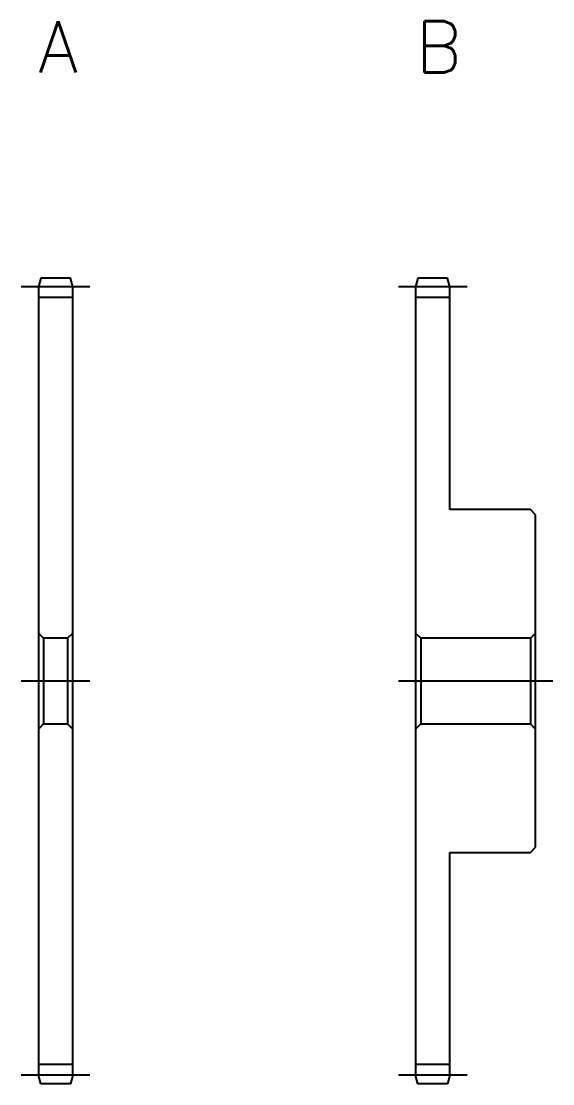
# Model space of a CAD drawing. Extents: x -1 to 97, y -13 to 72.
# Drawn here: x 66 to 97, y 10 to 72 of the extents above; entities that cross this region are included whole.
import ezdxf

# ---------------------------------------------------------------- set-up
doc = ezdxf.new("R2010")
doc.units = 0
doc.header["$LTSCALE"] = 0.5
doc.linetypes.add('CENTER', pattern=[50.8, 31.75, -6.35, 6.35, -6.35])
for name, color, linetype in [('MSM_CENTER', 1, 'CENTER'), ('MSM_CONTINUOUS', 7, 'CONTINUOUS'), ('MSM_PART_NUMBER', 7, 'CONTINUOUS')]:
    doc.layers.add(name, color=color, linetype=linetype)
doc.styles.get("Standard").update_dxf_attribs({"font": 'txt.shx', "height": 3, "bigfont": 'bigfont.shx'})

# ---------------------------------------------------------------- blocks, each defined once
blk = doc.blocks.new('*U5')
at = {"layer": 'MSM_PART_NUMBER'}
blk.add_text('A', height=3, dxfattribs=at).set_placement((67, 69))
blk = doc.blocks.new('*U6')
at = {"layer": 'MSM_PART_NUMBER'}
blk.add_text('B', height=3, dxfattribs=at).set_placement((89, 69))

msp = doc.modelspace()

# ---------------------------------------------------------------- linework, layer by layer
at = {"layer": 'MSM_CENTER'}
for p, q in [((70, 56.5), (66, 56.5)), ((92, 56.5), (88, 56.5)), ((70, 33.5), (66, 33.5)), ((97, 33.5), (88, 33.5)), ((70, 10.5), (66, 10.5)), ((92, 10.5), (88, 10.5))]:
    msp.add_line(p, q, dxfattribs=at)
at = {"layer": 'MSM_CONTINUOUS'}
for p, q in [((67.134, 57), (67, 56.5)), ((67, 56.5), (67, 10.5)), ((68.866, 57), (67.134, 57)), ((69, 56.5), (68.866, 57)), ((69, 10.5), (69, 56.5)), ((89.134, 57), (89, 56.5)), ((89, 56.5), (89, 10.5)), ((90.866, 57), (89.134, 57)), ((91, 56.5), (90.866, 57)), ((91, 43.5), (91, 56.5)), ((69, 55.875), (67, 55.875)), ((91, 55.875), (89, 55.875)), ((95.7, 43.5), (91, 43.5)), ((96, 43.2), (95.7, 43.5)), ((96, 23.8), (96, 43.2)), ((67, 36.3), (67.3, 36)), ((67.3, 36), (67.3, 31)), ((68.7, 36), (67.3, 36)), ((68.7, 36), (69, 36.3)), ((68.7, 36), (68.7, 31)), ((89, 36.3), (89.3, 36)), ((89.3, 36), (89.3, 31)), ((95.7, 36), (89.3, 36)), ((95.7, 36), (96, 36.3)), ((95.7, 36), (95.7, 31)), ((67.3, 31), (67, 30.7)), ((67.3, 31), (68.7, 31)), ((69, 30.7), (68.7, 31)), ((89.3, 31), (89, 30.7)), ((89.3, 31), (95.7, 31)), ((96, 30.7), (95.7, 31)), ((95.7, 23.5), (96, 23.8)), ((91, 10.5), (91, 23.5)), ((91, 23.5), (95.7, 23.5)), ((69, 11.125), (67, 11.125)), ((91, 11.125), (89, 11.125)), ((67.134, 10), (67, 10.5)), ((68.866, 10), (67.134, 10)), ((69, 10.5), (68.866, 10)), ((89.134, 10), (89, 10.5)), ((90.866, 10), (89.134, 10)), ((91, 10.5), (90.866, 10))]:
    msp.add_line(p, q, dxfattribs=at)

# ---------------------------------------------------------------- block references
for name in ['*U5', '*U6']:
    msp.add_blockref(name, (0, 0), dxfattribs=at)

doc.saveas('drawing.dxf')
